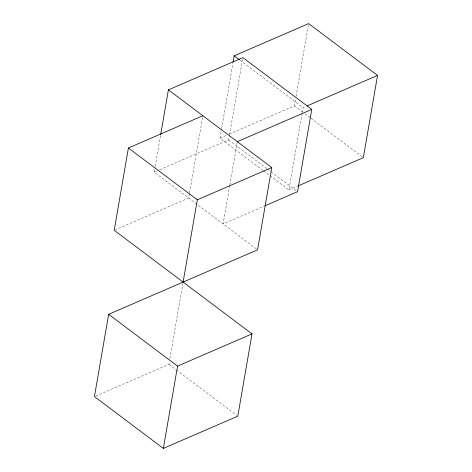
<?xml version="1.0" encoding="UTF-8"?>
<svg xmlns="http://www.w3.org/2000/svg" width="472" height="472" viewBox="0 0 472 472"><rect width="100%" height="100%" fill="white"/><g stroke="black" fill="none" stroke-linecap="round" stroke-linejoin="round"><path stroke-width="0.35" stroke-dasharray="2.36 1.77" d="M256.385 248.95L154.202 172.127L155.07 167.076M155.2 166.35L160.557 135.316M189.402 193.697L188.653 198.028L115.546 229.687M189.526 192.977L202.742 116.472M95.792 396.014L168.899 364.354L169.401 361.469M169.896 358.578L182.865 283.519M262.975 170.445L219.982 138.119L221.474 129.458M221.598 128.738L232.944 63.059M159.565 169.802L228.649 139.889L229.398 135.558M229.522 134.833L242.614 59.047M229.716 185.679L223.108 223.929L264.025 206.211M229.84 184.959L237.322 141.653M229.368 134.054L294.434 105.881L295.555 99.385M296.05 96.5L308.393 25.046M270.043 175.755L288.888 189.927L302.104 113.422M302.227 112.696L303.101 107.645L305.785 106.483M219.982 138.119L226.69 135.216M154.202 172.127L158.893 170.091M288.888 189.927L297.608 186.151M240.083 60.269L303.101 107.645M294.434 105.881L302.676 112.076M305.03 113.852L310.334 117.835M310.924 118.277L363.34 157.683M228.649 139.889L266.934 168.669M267.524 169.112L270.468 171.324M271.058 171.767L296.971 191.248M263.565 170.888L269.453 175.313M168.899 364.354L175.968 369.67M176.558 370.113L236.631 415.272"/><path stroke-width="0.71" d="M202.866 115.746L128.413 147.99L114.2 230.271L252.018 333.881L237.805 416.156L163.359 448.4L94.447 396.598L108.66 314.317L257.565 249.835L271.772 167.554L168.41 89.845L160.681 134.597M183.112 282.073L197.325 199.792L271.772 167.554M163.359 448.4L177.566 366.119L252.018 333.881M233.068 62.339L234.195 55.843L308.641 23.6L377.553 75.402L363.34 157.683L298.28 185.862M168.41 89.845L242.862 57.608L311.768 109.41L297.561 191.691L264.692 205.922M307.124 105.905L377.553 75.402M237.322 141.653L311.768 109.41M234.195 55.843L239.493 59.826M128.413 147.99L197.325 199.792M108.66 314.317L177.566 366.119"/></g></svg>
